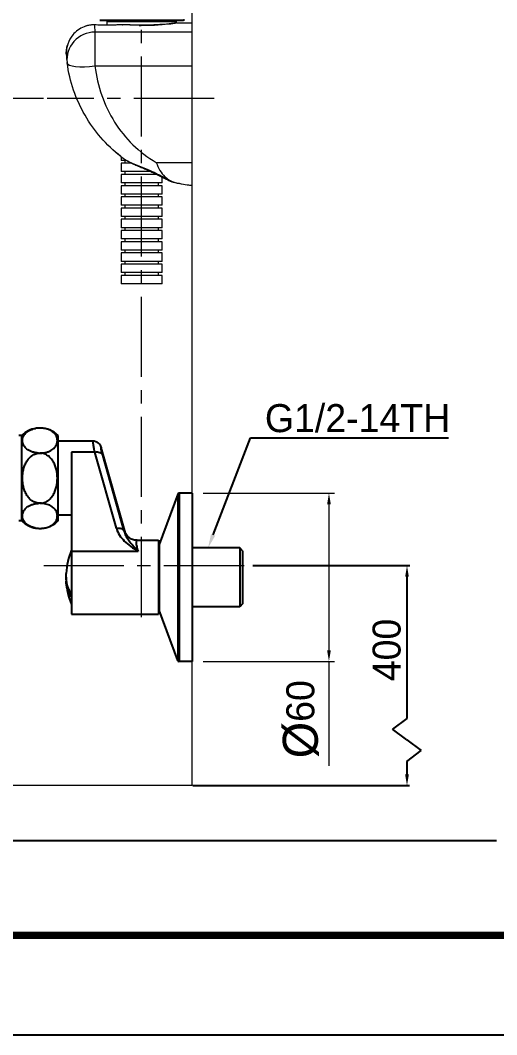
# Model space of a CAD drawing. Header units: millimetres. Extents: x 1122 to 8358, y -1894 to -296.
# Drawn here: x 7986.5 to 8156.5, y -1122.6 to -760.7 of the extents above; entities that cross this region are included whole.
import ezdxf
from ezdxf import colors
from ezdxf.entities.mleader import LeaderData, LeaderLine
from ezdxf.math import Vec2, Vec3

# ---------------------------------------------------------------- set-up
doc = ezdxf.new("R2010")
doc.units = ezdxf.units.MM
doc.header["$LTSCALE"] = 3
doc.linetypes.add('DLB3013-CR2S_시공도$0$CENTER2', pattern=[28.575, 19.05, -3.175, 3.175, -3.175])
doc.layers.add('DEF_LAYER_ASSEM_MEMBER', color=7, linetype='Continuous')
doc.layers.add('DLB3013-CR2S_시공도$0$1', color=7, linetype='Continuous')
doc.layers.add('DLB3013-CR2S_시공도$0$Cneter', color=1, linetype='DLB3013-CR2S_시공도$0$CENTER2', lineweight=13)
doc.layers.add('DLB3013-CR2S_시공도$0$치수선', color=7, linetype='Continuous', lineweight=20)
doc.styles.add('DLB3013-CR2S_시공도$0$Daelim Dimension', font='')
doc.styles.add('DLB3013-CR2S_시공도$0$STANDARD', font='')
doc.styles.get('DLB3013-CR2S_시공도$0$Daelim Dimension').set_extended_font_data('나눔고딕')
doc.styles.get('DLB3013-CR2S_시공도$0$STANDARD').set_extended_font_data('나눔고딕')
doc.dimstyles.new('DLB3013-CR2S_시공도$0$DEFAULT', dxfattribs={"dimscale": 2, "dimtxt": 2, "dimasz": 2, "dimexe": 0, "dimexo": 2, "dimgap": 1, "dimtad": 1, "dimdec": 1, "dimzin": 9, "dimdsep": 46, "dimtxsty": 'DLB3013-CR2S_시공도$0$Daelim Dimension', "dimcen": 0.5, "dimclrd": 252, "dimclre": 252, "dimclrt": 3, "dimadec": 1, "dimazin": 0, "dimtfac": 1, "dimtdec": 1, "dimtix": 1, "dimtmove": 0, "dimatfit": 3, "dimfxl": 1, "dimtolj": 1, "dimtzin": 1, "dimlwd": 9, "dimlwe": 9, "dimarcsym": 0})

# ---------------------------------------------------------------- blocks, each defined once
blk = doc.blocks.new('*D8')
at = {"color": 5, "lineweight": 9, "ltscale": 0.5, "transparency": 16777216}
for p, q in [((8051.81, -929.41), (8098.63, -929.41)), ((8096.63, -933.41), (8096.63, -985.41)), ((8051.81, -989.41), (8098.63, -989.41)), ((8096.63, -989.41), (8096.63, -1026.66))]:
    blk.add_line(p, q, dxfattribs=at)
at = {"color": 5, "ltscale": 0.5, "transparency": 16777216}
for points in [[(8095.97, -933.41), (8097.3, -933.41), (8096.63, -929.41)], [(8095.97, -985.41), (8097.3, -985.41), (8096.63, -989.41)]]:
    blk.add_solid(points, dxfattribs=at)
at = {"layer": 'Defpoints', "color": 0, "ltscale": 0.5, "transparency": 16777216}
for p in [(8047.81, -929.41), (8047.81, -989.41), (8096.63, -989.41)]:
    blk.add_point(p, dxfattribs=at)
at = {"color": 7, "ltscale": 0.5, "transparency": 16777216, "insert": (8086.65, -1010.03), "char_height": 10, "attachment_point": 5, "rotation": 90, "style": 'DLB3013-CR2S_시공도$0$Daelim Dimension'}
blk.add_mtext('\\A1;{\\H1.25x;\\C256;Ø}60', dxfattribs=at)

msp = doc.modelspace()

# ---------------------------------------------------------------- linework, layer by layer
at = {"color": 5, "lineweight": 9, "ltscale": 0.5}
msp.add_line((7994.76, -788.59), (7781.52, -788.59), dxfattribs=at)
at = {"color": 7, "linetype": 'Continuous'}
for p, q in [((7987.01, -908.8), (7986.01, -908.8)), ((7987.01, -939.3), (7987.01, -908.8)), ((7999.6, -911.6), (7999.61, -911.59)), ((8000.01, -939.3), (8000.01, -908.8)), ((8012.5, -910.85), (8000.01, -910.85)), ((8013.1, -914.72), (8004.81, -914.72)), ((8004.81, -914.72), (8004.81, -972.61)), ((8020.78, -941.89), (8013.1, -914.72)), ((8015.36, -912.94), (8015.23, -912.62)), ((8015.41, -913.1), (8015.36, -912.94)), ((8015.41, -913.1), (8015.41, -913.1)), ((8024.03, -943.6), (8015.41, -913.11)), ((8023.58, -942.96), (8015.9, -915.79)), ((8042.69, -929.74), (8036.05, -947.74)), ((8042.69, -929.74), (8042.69, -989.08)), ((8047.81, -929.41), (8043.16, -929.41)), ((8043.16, -929.41), (8043.16, -989.41)), ((8047.81, -929.41), (8047.81, -989.41)), ((8004.81, -937.25), (8000.01, -937.25)), ((7987.01, -939.3), (7986.01, -939.3)), ((8024.04, -943.62), (8024.03, -943.59)), ((8024.03, -943.59), (8024.03, -943.59)), ((8024.05, -943.65), (8024.04, -943.62)), ((8024.05, -943.65), (8024.04, -943.62)), ((8024.16, -943.88), (8024.05, -943.65)), ((8024.4, -944.27), (8024.16, -943.88)), ((8024.81, -944.78), (8024.4, -944.27)), ((8025.43, -945.31), (8024.81, -944.78)), ((8026.24, -945.78), (8025.42, -945.31)), ((8027.25, -946.11), (8026.24, -945.78)), ((8028.22, -946.21), (8027.25, -946.11)), ((8028.22, -946.21), (8027.25, -946.11)), ((8028.22, -946.21), (8035.81, -946.21)), ((8035.81, -946.21), (8035.81, -972.61)), ((8036.05, -947.74), (8036.02, -947.91)), ((8036.02, -970.87), (8036.02, -947.95)), ((8036.05, -947.74), (8036.05, -971.08)), ((8004.79, -949.66), (8004.79, -969.16)), ((8004.81, -950.08), (8028.56, -950.08)), ((8036.02, -948.91), (8035.81, -948.91)), ((8064.81, -948.91), (8047.81, -948.91)), ((8065.81, -949.91), (8064.81, -948.91)), ((8064.81, -948.91), (8064.81, -969.91)), ((8065.81, -949.91), (8065.81, -968.91)), ((8065.81, -968.91), (8064.81, -969.91)), ((8004.81, -972.61), (8035.81, -972.61)), ((8036.02, -969.91), (8035.81, -969.91)), ((8036.05, -971.08), (8036.02, -970.91)), ((8042.69, -989.08), (8036.05, -971.08)), ((8064.81, -969.91), (8047.81, -969.91)), ((8047.81, -989.41), (8043.16, -989.41))]:
    msp.add_line(p, q, dxfattribs=at)
at = {"color": 5, "ltscale": 0.5}
for p, q in [((8069.51, -955.21), (8125.47, -955.21)), ((8124.47, -959.21), (8124.47, -1009.73)), ((8124.47, -1009.73), (8119.36, -1013.56)), ((8124.47, -1017.4), (8119.36, -1013.56)), ((8124.47, -1017.4), (8129.58, -1021.24)), ((8124.47, -1025.07), (8129.58, -1021.24)), ((8124.47, -1025.07), (8124.47, -1029.75)), ((8048.09, -1033.73), (8125.34, -1033.73))]:
    msp.add_line(p, q, dxfattribs=at)
at = {"color": 5}
msp.add_line((7247.78, -1053.31), (8156.37, -1053.31), dxfattribs=at)
at = {"ltscale": 0.5}
msp.add_lwpolyline([(7229.64, -1122.59), (8358.04, -1122.59), (8358.04, -295.79), (7229.64, -295.79)], close=True, dxfattribs=at)
at = {"color": 5, "linetype": 'ByBlock', "lineweight": 200, "const_width": 2.6}
msp.add_lwpolyline([(7247.78, -1087.18), (8339.78, -1087.18), (8339.78, -314.98), (7247.78, -314.98)], close=True, dxfattribs=at)
at = {"color": 7, "linetype": 'Continuous'}
for points in [[(8013.47, -911.02), (8012.89, -910.88), (8012.49, -910.85)], [(8014.77, -911.9), (8014.42, -911.55), (8013.98, -911.25), (8013.47, -911.02), (8012.89, -910.88), (8012.49, -910.85)], [(8015.04, -912.27), (8014.77, -911.9), (8014.42, -911.55), (8013.98, -911.25)], [(8015.36, -912.94), (8015.23, -912.62), (8015.04, -912.27)]]:
    msp.add_lwpolyline(points, dxfattribs=at)
for centre, radius, start, end in [((7993.51, -915.46), 9.3, 98.8657, 134.3283), ((7993.46, -914.96), 8.81, 97.9803, 99.8719), ((7993.5, -915.3), 9.14, 89.96, 97.9666), ((7993.51, -915.46), 9.3, 45.6717, 90), ((7993.51, -915.27), 9.11, 81.231, 90.0508), ((7993.56, -914.93), 8.77, 80.2853, 81.203), ((7996.16, -910.61), 3.58, 344.4541, 345.9348), ((7996.15, -910.61), 3.59, 344.1345, 344.4542), ((7993.51, -905.82), 9.29, 266.8898, 269.9979), ((8043.16, -929.91), 0.5, 90, 159.7751), ((7993.51, -942.29), 9.29, 90.0021, 93.1101), ((7993.51, -932.65), 9.3, 225.6717, 261.1343), ((7993.51, -932.65), 9.3, 278.8657, 314.3283), ((7993.46, -933.11), 8.84, 260.1224, 262.0188), ((7993.51, -932.73), 9.22, 262.0723, 270.004), ((7993.51, -932.75), 9.2, 269.9896, 278.73), ((7993.51, -932.65), 9.3, 270, 276.4169), ((7993.56, -933.18), 8.77, 278.7983, 279.7105), ((8027.81, -959.41), 25, 157.0455, 176.7426), ((8015.34, -960.12), 12.51, 176.7597, 183.2525), ((8027.81, -959.41), 25, 183.2574, 202.9545), ((8033.38, -965.73), 28.93, 178.5223, 179.9663), ((8028.49, -965.72), 24.04, 179.9872, 181.6206), ((8043.16, -988.91), 0.5, 200.2249, 270)]:
    msp.add_arc(centre, radius, start, end, dxfattribs=at)
for points, knots in [([(7993, -915.09), (7992.58, -915.07), (7991.76, -914.97), (7990.63, -914.66), (7989.65, -914.23), (7988.86, -913.71), (7988.24, -913.12), (7987.78, -912.5), (7987.47, -911.86), (7987.3, -911.21), (7987.25, -910.54), (7987.33, -909.88), (7987.54, -909.23), (7987.88, -908.59), (7988.38, -907.98), (7989.05, -907.41), (7989.89, -906.91), (7990.53, -906.66), (7990.88, -906.55)], [0, 0, 0, 0, 0.091986, 0.177489, 0.254336, 0.322458, 0.383063, 0.437873, 0.48864, 0.536941, 0.584148, 0.631515, 0.680317, 0.731973, 0.788115, 0.850517, 0.920825, 1, 1, 1, 1]), ([(7990.88, -906.55), (7990.97, -906.52), (7991.32, -906.42), (7991.67, -906.34), (7991.95, -906.29)], [0, 0, 0, 0, 0.242581, 1, 1, 1, 1]), ([(7996.01, -906.51), (7995.94, -906.49), (7995.62, -906.4), (7995.29, -906.33), (7995.04, -906.28)], [0, 0, 0, 0, 0.243444, 1, 1, 1, 1]), ([(7999.63, -911.49), (7999.69, -911.26), (7999.76, -910.79), (7999.72, -910.09), (7999.54, -909.38), (7999.2, -908.69), (7998.69, -908.03), (7997.99, -907.42), (7997.09, -906.89), (7996.39, -906.62), (7996.01, -906.51)], [0, 0, 0, 0, 0.102957, 0.205204, 0.309845, 0.420276, 0.540427, 0.674657, 0.82707, 1, 1, 1, 1]), ([(7993.51, -915.1), (7993.92, -915.1), (7994.74, -915.05), (7995.9, -914.81), (7996.92, -914.44), (7997.78, -913.98), (7998.47, -913.44), (7999, -912.85), (7999.38, -912.24), (7999.54, -911.81), (7999.6, -911.6)], [0, 0, 0, 0, 0.166872, 0.325293, 0.469866, 0.59897, 0.713796, 0.81694, 0.911392, 1, 1, 1, 1]), ([(7993.51, -933), (7993.26, -933), (7992.75, -932.96), (7992.02, -932.78), (7991.32, -932.49), (7990.45, -931.97), (7989.52, -931.11), (7988.64, -929.87), (7988.01, -928.5), (7987.57, -927.05), (7987.33, -925.56), (7987.25, -924.05), (7987.33, -922.54), (7987.57, -921.05), (7988.01, -919.61), (7988.64, -918.23), (7989.52, -916.99), (7990.45, -916.14), (7991.32, -915.62), (7992.02, -915.33), (7992.75, -915.15), (7993.26, -915.1), (7993.51, -915.1)], [0, 0, 0, 0, 0.031264, 0.062535, 0.093801, 0.125074, 0.187508, 0.249982, 0.312476, 0.374979, 0.437489, 0.5, 0.562511, 0.625021, 0.687524, 0.750018, 0.812493, 0.874927, 0.906199, 0.937466, 0.968736, 1, 1, 1, 1]), ([(7993.51, -933), (7993.76, -933), (7994.26, -932.96), (7995, -932.78), (7995.69, -932.49), (7996.56, -931.97), (7997.5, -931.12), (7998.37, -929.88), (7999.01, -928.5), (7999.44, -927.05), (7999.69, -925.56), (7999.77, -924.05), (7999.69, -922.54), (7999.44, -921.05), (7999.01, -919.6), (7998.37, -918.23), (7997.5, -916.99), (7996.56, -916.14), (7995.69, -915.62), (7995, -915.33), (7994.26, -915.15), (7993.76, -915.1), (7993.51, -915.1)], [0, 0, 0, 0, 0.031252, 0.062506, 0.093767, 0.125035, 0.18747, 0.249949, 0.312451, 0.374963, 0.437481, 0.5, 0.562518, 0.625035, 0.687547, 0.750049, 0.812529, 0.874965, 0.906233, 0.937494, 0.968748, 1, 1, 1, 1]), ([(7990.88, -941.56), (7990.53, -941.45), (7989.89, -941.2), (7989.05, -940.69), (7988.38, -940.13), (7987.88, -939.51), (7987.54, -938.88), (7987.33, -938.22), (7987.25, -937.56), (7987.3, -936.9), (7987.47, -936.25), (7987.78, -935.6), (7988.24, -934.98), (7988.86, -934.4), (7989.65, -933.88), (7990.63, -933.45), (7991.76, -933.14), (7992.58, -933.04), (7993, -933.02)], [0, 0, 0, 0, 0.079161, 0.149458, 0.211851, 0.267987, 0.31964, 0.368441, 0.41581, 0.463019, 0.511323, 0.562095, 0.61691, 0.677521, 0.745649, 0.822502, 0.90801, 1, 1, 1, 1]), ([(7999.37, -935.9), (7999.28, -935.71), (7999.06, -935.34), (7998.45, -934.62), (7997.6, -934), (7996.57, -933.52), (7995.28, -933.12), (7994.23, -933), (7993.51, -933)], [0, 0, 0, 0, 0.090296, 0.187573, 0.411229, 0.541792, 0.685296, 1, 1, 1, 1]), ([(7996.02, -941.6), (7996.44, -941.47), (7997.21, -941.17), (7998.19, -940.54), (7998.92, -939.83), (7999.4, -939.06), (7999.68, -938.26), (7999.77, -937.46), (7999.67, -936.66), (7999.49, -936.15), (7999.37, -935.9)], [0, 0, 0, 0, 0.174477, 0.325577, 0.456921, 0.574069, 0.682486, 0.786866, 0.891327, 1, 1, 1, 1]), ([(7991.94, -941.82), (7991.85, -941.8), (7991.49, -941.73), (7991.14, -941.64), (7990.88, -941.56)], [0, 0, 0, 0, 0.257174, 1, 1, 1, 1]), ([(7995.04, -941.82), (7995.13, -941.81), (7995.45, -941.75), (7995.78, -941.67), (7996.02, -941.6)], [0, 0, 0, 0, 0.256339, 1, 1, 1, 1])]:
    msp.add_open_spline(points, degree=3, knots=knots, dxfattribs=at)
for points, start_tangent, end_tangent in [([(8013.1, -914.72), (8012.92, -913.86), (8012.77, -913.09), (8012.65, -912.42), (8012.57, -911.86), (8012.51, -911.43), (8012.49, -911.25), (8012.48, -911.11), (8012.48, -911), (8012.48, -910.92), (8012.48, -910.87), (8012.49, -910.85)], (-0.213453, 0.976953), (0.999969, 0.007877)), ([(8013.1, -914.72), (8014.01, -914.69), (8014.83, -914.88), (8015.48, -915.26), (8015.9, -915.79)], (0.990148, 0.140028), (0.433745, -0.901036)), ([(8015.9, -915.79), (8015.69, -915.02), (8015.53, -914.37), (8015.42, -913.83), (8015.38, -913.61), (8015.35, -913.42), (8015.34, -913.26), (8015.33, -913.14), (8015.33, -913.05), (8015.33, -913), (8015.35, -912.98), (8015.36, -912.99), (8015.38, -913.03), (8015.41, -913.1)], (-0.272166, 0.96225), (0.27286, -0.962054)), ([(8020.78, -941.89), (8021.69, -941.87), (8022.51, -942.05), (8023.16, -942.43), (8023.58, -942.96)], (0.990149, 0.140021), (0.433756, -0.90103)), ([(8020.78, -941.89), (8023.62, -946.47), (8025.9, -948.4), (8028.56, -950.08)], (0.272144, -0.962257), (0.874213, -0.485542)), ([(8024.03, -943.59), (8023.92, -943.27), (8023.8, -943.06), (8023.75, -942.99), (8023.69, -942.96), (8023.63, -942.95), (8023.58, -942.96)], (-0.272225, 0.962234), (-0.855567, -0.517691)), ([(8023.58, -942.96), (8023.63, -943.15), (8023.8, -943.69)], (0.216676, -0.976244), (0.345339, -0.938478)), ([(8023.8, -943.69), (8024.55, -945.22), (8025.64, -946.76), (8026.98, -948.37), (8028.56, -950.08)], (0.345339, -0.938478), (0.690787, -0.723058)), ([(8028.22, -946.21), (8028.06, -946.27), (8027.93, -946.46), (8027.85, -946.78), (8027.83, -947.22), (8027.89, -947.78), (8028.03, -948.45), (8028.25, -949.22), (8028.56, -950.08)], (-0.999999, -0.001107), (0.363278, -0.931681)), ([(8004.46, -964.98), (8003.68, -963.29), (8003.15, -961.55), (8002.87, -959.77), (8002.85, -957.99)], (-0.473965, 0.880544), (0.056782, 0.998387)), ([(8004.46, -966.4), (8003.33, -963.66), (8002.85, -960.83)], (-0.473965, 0.880544), (-0.056782, 0.998387))]:
    msp.add_spline(points, degree=3, dxfattribs=dict(at, start_tangent=start_tangent, end_tangent=end_tangent))
at = {"color": 5, "ltscale": 0.5}
for points in [[(8123.81, -959.21), (8125.14, -959.21), (8124.47, -955.21)], [(8123.81, -1029.75), (8125.14, -1029.75), (8124.47, -1033.75)]]:
    msp.add_solid(points, dxfattribs=at)
at = {"layer": 'DEF_LAYER_ASSEM_MEMBER', "color": 7, "linetype": 'Continuous'}
msp.add_line((8014.84, -760.69), (8044.77, -760.69), dxfattribs=at)
at = {"layer": 'DEF_LAYER_ASSEM_MEMBER', "color": 7, "linetype": 'Continuous', "start_tangent": (-0.826364, -0.563136), "end_tangent": (-1, 0.000005)}
msp.add_spline([(8045.05, -760.6), (8044.77, -760.69)], degree=3, dxfattribs=at)
at = {"layer": 'DLB3013-CR2S_시공도$0$1', "color": 7, "linetype": 'Continuous', "lineweight": 18}
for p, q in [((8017.81, -760.69), (8017.34, -761.19)), ((8017.34, -761.19), (8017.43, -762.43)), ((8042.27, -761.19), (8017.34, -761.19)), ((8041.81, -760.69), (8017.81, -760.69)), ((8024.19, -762.29), (8022.87, -762.29)), ((8042.27, -761.19), (8041.81, -760.69)), ((8042.24, -761.69), (8042.27, -761.19)), ((8047.81, -761.69), (8042.24, -761.69)), ((8047.81, -764.86), (8047.81, -761.69)), ((8047.81, -776.96), (8047.81, -764.86)), ((8047.81, -811.4), (8047.81, -776.96)), ((8022.51, -809.39), (8022.51, -810.69)), ((8024.43, -810.69), (8022.51, -810.69)), ((8022.51, -811.69), (8022.51, -814.69)), ((8026.29, -811.69), (8022.51, -811.69)), ((8023.81, -810.69), (8023.81, -811.69)), ((8047.81, -819.69), (8047.81, -811.4)), ((8033.15, -814.69), (8022.51, -814.69)), ((8022.51, -815.69), (8022.51, -818.69)), ((8035.33, -815.69), (8022.51, -815.69)), ((8023.81, -814.69), (8023.81, -815.69)), ((8037.11, -818.69), (8037.11, -816.61)), ((8037.11, -818.69), (8022.51, -818.69)), ((8022.51, -819.69), (8022.51, -822.69)), ((8037.11, -819.69), (8022.51, -819.69)), ((8023.81, -818.69), (8023.81, -819.69)), ((8035.81, -819.69), (8035.81, -818.69)), ((8037.11, -822.69), (8037.11, -819.69)), ((8037.11, -822.69), (8022.51, -822.69)), ((8022.51, -823.69), (8022.51, -826.69)), ((8037.11, -823.69), (8022.51, -823.69)), ((8023.81, -822.69), (8023.81, -823.69)), ((8035.81, -823.69), (8035.81, -822.69)), ((8037.11, -826.69), (8037.11, -823.69)), ((8037.11, -826.69), (8022.51, -826.69)), ((8022.51, -827.69), (8022.51, -830.69)), ((8037.11, -827.69), (8022.51, -827.69)), ((8023.81, -826.69), (8023.81, -827.69)), ((8035.81, -827.69), (8035.81, -826.69)), ((8037.11, -830.69), (8037.11, -827.69)), ((8037.11, -830.69), (8022.51, -830.69)), ((8022.51, -831.69), (8022.51, -834.69)), ((8037.11, -831.69), (8022.51, -831.69)), ((8023.81, -830.69), (8023.81, -831.69)), ((8035.81, -831.69), (8035.81, -830.69)), ((8037.11, -834.69), (8037.11, -831.69)), ((8037.11, -834.69), (8022.51, -834.69)), ((8022.51, -835.69), (8022.51, -838.69)), ((8037.11, -835.69), (8022.51, -835.69)), ((8023.81, -834.69), (8023.81, -835.69)), ((8035.81, -835.69), (8035.81, -834.69)), ((8037.11, -838.69), (8037.11, -835.69)), ((8037.11, -838.69), (8022.51, -838.69)), ((8023.81, -838.69), (8023.81, -839.69)), ((8035.81, -839.69), (8035.81, -838.69)), ((8022.51, -839.69), (8022.51, -842.69)), ((8037.11, -839.69), (8022.51, -839.69)), ((8037.11, -842.69), (8022.51, -842.69)), ((8023.81, -842.69), (8023.81, -843.69)), ((8035.81, -843.69), (8035.81, -842.69)), ((8037.11, -842.69), (8037.11, -839.69)), ((8022.51, -843.69), (8022.51, -846.69)), ((8037.11, -843.69), (8022.51, -843.69)), ((8037.11, -846.69), (8022.51, -846.69)), ((8023.81, -846.69), (8023.81, -847.69)), ((8035.81, -847.69), (8035.81, -846.69)), ((8037.11, -846.69), (8037.11, -843.69)), ((8022.51, -847.69), (8022.51, -850.69)), ((8037.11, -847.69), (8022.51, -847.69)), ((8037.11, -850.69), (8037.11, -847.69)), ((8037.11, -850.69), (8022.51, -850.69)), ((8022.51, -851.69), (8022.51, -854.69)), ((8037.11, -851.69), (8022.51, -851.69)), ((8023.81, -850.69), (8023.81, -851.69)), ((8035.81, -851.69), (8035.81, -850.69)), ((8037.11, -854.69), (8037.11, -851.69)), ((8037.11, -854.69), (8022.51, -854.69))]:
    msp.add_line(p, q, dxfattribs=at)
at = {"layer": 'DLB3013-CR2S_시공도$0$1', "color": 7, "linetype": 'Continuous', "lineweight": 13}
for p, q in [((8024.13, -762.3), (8022.92, -762.3)), ((8013.16, -764.86), (8013.16, -776.96)), ((8013.16, -764.86), (8047.81, -764.86)), ((8013.16, -776.96), (8047.81, -776.96)), ((8035.04, -811.4), (8047.81, -811.4))]:
    msp.add_line(p, q, dxfattribs=at)
at = {"layer": 'DLB3013-CR2S_시공도$0$1', "color": 7, "linetype": 'Continuous', "lineweight": 18, "extrusion": (6.12323e-17, -7.4988e-33, -1)}
for start, end in [(352.2682, 352.5557), (307.7566, 314.5231)]:
    msp.add_arc((-8053.62, -769.21), 50.81, start, end, dxfattribs=at)
at = {"layer": 'DLB3013-CR2S_시공도$0$1', "color": 7, "linetype": 'Continuous', "lineweight": 13}
for centre, major_axis, ratio, start_param, end_param in [((8012.92, -764.32), (0.09, 2), 0.357631, 6.276828, 6.405218), ((8013.16, -774.55), (-9.91, -1.31), 0.96772, 4.585417, 6.283185), ((8013.16, -774.55), (-9.91, -1.31), 0.239333, 0, 1.539235)]:
    msp.add_ellipse(centre, major_axis=major_axis, ratio=ratio, start_param=start_param, end_param=end_param, dxfattribs=at)
at = {"layer": 'DLB3013-CR2S_시공도$0$1', "color": 7, "linetype": 'Continuous', "lineweight": 18}
for points, knots in [([(8009.3, -762.99), (8007.73, -763.6), (8006.32, -764.61), (8003.65, -767.83), (8002.81, -770.36), (8002.94, -772.88)], [0, 0, 0, 0, 0.401499, 0.401499, 1, 1, 1, 1]), ([(8011.85, -762.36), (8011.73, -762.37), (8011.15, -762.41), (8010.29, -762.61), (8009.58, -762.87), (8009.31, -762.99)], [0, 0, 0, 0, 0.137714, 0.664904, 1, 1, 1, 1]), ([(8011.98, -762.33), (8011.96, -762.33), (8011.95, -762.34), (8011.93, -762.35), (8011.93, -762.35), (8011.93, -762.35)], [0, 0, 0, 0, 0.932119, 0.932119, 1, 1, 1, 1]), ([(8017.22, -762.43), (8016.72, -762.42), (8015.72, -762.41), (8014.3, -762.38), (8013.41, -762.34), (8013.01, -762.33)], [0, 0, 0, 0, 0.346493, 0.701474, 1, 1, 1, 1]), ([(8022.86, -762.29), (8022.48, -762.31), (8021.63, -762.35), (8020.26, -762.39), (8018.77, -762.42), (8017.75, -762.43), (8017.23, -762.43), (8017.22, -762.43)], [0, 0, 0, 0, 0.21806, 0.47613, 0.734344, 0.995673, 1, 1, 1, 1]), ([(8022.86, -762.29), (8022.88, -762.29), (8022.9, -762.29), (8022.91, -762.3), (8022.92, -762.3), (8022.92, -762.3)], [0, 0, 0, 0, 0.948259, 0.948259, 1, 1, 1, 1]), ([(8024.13, -762.3), (8024.14, -762.3), (8024.14, -762.3), (8024.16, -762.29), (8024.18, -762.28), (8024.2, -762.29)], [0, 0, 0, 0, 0.048294, 0.048294, 1, 1, 1, 1]), ([(8028.97, -762.44), (8028.48, -762.43), (8027.51, -762.42), (8026.08, -762.38), (8024.96, -762.33), (8024.36, -762.29), (8024.2, -762.28)], [0, 0, 0, 0, 0.28889, 0.587438, 0.888444, 1, 1, 1, 1]), ([(8002.93, -772.88), (8002.93, -772.92), (8002.94, -773.12), (8002.97, -773.65), (8003.05, -774.51), (8003.12, -775.23), (8003.19, -775.69), (8003.2, -775.74)], [0, 0, 0, 0, 0.068436, 0.333791, 0.637711, 0.966343, 1, 1, 1, 1]), ([(8022.35, -809.26), (8019.78, -807.26), (8017.38, -804.98), (8013.12, -800.07), (8011.23, -797.43), (8007.96, -791.74), (8006.58, -788.71), (8004.45, -782.46), (8003.69, -779.22), (8003.24, -775.85)], [0, 0, 0, 0, 0.25, 0.25, 0.5, 0.5, 0.75, 0.75, 1, 1, 1, 1]), ([(8025.92, -811.5), (8025.91, -811.5), (8025.91, -811.5), (8025.89, -811.49), (8025.87, -811.46), (8025.86, -811.42), (8025.86, -811.42), (8025.86, -811.41)], [0, 0, 0, 0, 0.102368, 0.102368, 0.924624, 0.924624, 1, 1, 1, 1]), ([(8025.92, -811.49), (8026.25, -811.66), (8027.1, -812.07), (8028.5, -812.67), (8030.03, -813.3), (8031.39, -813.89), (8032.2, -814.28), (8032.55, -814.45)], [0, 0, 0, 0, 0.154276, 0.391878, 0.62114, 0.832199, 1, 1, 1, 1]), ([(8035.04, -811.4), (8035.77, -813.48), (8036.75, -815.23), (8039.44, -817.74), (8041.16, -818.52), (8043.29, -818.96)], [0, 0, 0, 0, 0.5, 0.5, 1, 1, 1, 1]), ([(8032.56, -814.43), (8032.6, -814.45), (8032.66, -814.45), (8032.77, -814.4), (8032.81, -814.37), (8032.86, -814.33), (8032.86, -814.33), (8032.87, -814.32)], [0, 0, 0, 0, 0.613027, 0.613027, 0.963392, 0.963392, 1, 1, 1, 1]), ([(8032.56, -814.44), (8032.72, -814.52), (8033.44, -814.83), (8034.67, -815.4), (8036.2, -816.13), (8037.6, -816.85), (8038.87, -817.52), (8040.02, -818.07), (8040.85, -818.4), (8041.33, -818.51), (8041.45, -818.54)], [0, 0, 0, 0, 0.047473, 0.207278, 0.365783, 0.523982, 0.674192, 0.815613, 0.951346, 1, 1, 1, 1]), ([(8047.81, -819.69), (8047.81, -819.69), (8047.55, -819.66), (8046.88, -819.57), (8046.46, -819.52), (8045.18, -819.32), (8044.24, -819.16), (8043.29, -818.96)], [0, 0, 0, 0, 0.25, 0.25, 0.5, 0.5, 1, 1, 1, 1])]:
    msp.add_open_spline(points, degree=3, knots=knots, dxfattribs=at)
at = {"layer": 'DLB3013-CR2S_시공도$0$1', "color": 7, "linetype": 'Continuous', "lineweight": 13}
for points in [[(8011.93, -762.35), (8011.02, -762.44), (8010.14, -762.66), (8009.3, -762.99)], [(8012.92, -762.34), (8012.59, -762.33), (8012.25, -762.33), (8011.93, -762.35)], [(8022.92, -762.3), (8019.81, -762.47), (8016.14, -762.48), (8012.92, -762.34)], [(8012.92, -762.34), (8012.96, -762.86), (8013.02, -763.71), (8013.16, -764.86)], [(8025.86, -811.41), (8028.1, -812.46), (8030.62, -813.26), (8032.87, -814.32)]]:
    msp.add_open_spline(points, degree=3, dxfattribs=at)
at = {"layer": 'DLB3013-CR2S_시공도$0$1', "color": 7, "linetype": 'Continuous', "lineweight": 18}
for points, degree in [([(8013.01, -762.33), (8012.49, -762.29), (8011.99, -762.35)], 2), ([(8002.96, -773.11), (8002.87, -771.97), (8002.98, -770.83), (8003.27, -769.74)], 3), ([(8003.24, -775.85), (8003.24, -775.81), (8003.23, -775.76), (8003.22, -775.71)], 3), ([(8021.94, -808.94), (8022.08, -809.05), (8022.21, -809.15), (8022.35, -809.26)], 3), ([(8022.35, -809.26), (8023.42, -810.1), (8024.59, -810.79), (8025.86, -811.41)], 3), ([(8024.49, -810.67), (8024.96, -810.96), (8025.43, -811.23), (8025.92, -811.48)], 3), ([(8043.29, -818.96), (8042.67, -818.83), (8042.04, -818.69), (8041.43, -818.54)], 3)]:
    msp.add_open_spline(points, degree=degree, dxfattribs=at)
at = {"layer": 'DLB3013-CR2S_시공도$0$1', "color": 7, "linetype": 'Continuous', "lineweight": 13}
for points, knots in [([(8028.95, -762.49), (8029.19, -762.49), (8029.44, -762.49), (8031.8, -762.49), (8033.93, -762.41), (8037.58, -762.18), (8039.11, -762.02), (8041.26, -761.78), (8041.85, -761.7), (8041.95, -761.68), (8041.46, -761.74), (8039.51, -761.96), (8038.05, -762.11), (8034.51, -762.35), (8032.41, -762.44), (8028.18, -762.47), (8026.04, -762.41), (8024.13, -762.3)], [0, 0, 0, 0, 0.015967, 0.015967, 0.156543, 0.156543, 0.297119, 0.297119, 0.437696, 0.437696, 0.578272, 0.578272, 0.718848, 0.718848, 0.859424, 0.859424, 1, 1, 1, 1]), ([(8013.16, -776.96), (8013.59, -780.63), (8014.41, -784.13), (8016.76, -790.83), (8018.31, -794.05), (8022, -799.93), (8024.18, -802.65), (8029.16, -807.51), (8031.92, -809.63), (8035.04, -811.4)], [0, 0, 0, 0, 0.25, 0.25, 0.5, 0.5, 0.75, 0.75, 1, 1, 1, 1]), ([(8032.87, -814.32), (8034.7, -815.1), (8036.4, -815.97), (8039.3, -817.58), (8040.56, -818.32), (8041.43, -818.54)], [0, 0, 0, 0, 0.5, 0.5, 1, 1, 1, 1])]:
    msp.add_open_spline(points, degree=3, knots=knots, dxfattribs=at)
at = {"layer": 'DLB3013-CR2S_시공도$0$Cneter', "lineweight": 5, "ltscale": 0.5}
for p, q in [((8029.81, -973.6), (8029.81, -760.36)), ((8055.62, -788.59), (7996.06, -788.59)), ((7994.9, -955.21), (8069.51, -955.21))]:
    msp.add_line(p, q, dxfattribs=at)
at = {"layer": 'DLB3013-CR2S_시공도$0$치수선'}
for q in [(8047.81, -542.05), (7332.44, -1033.73)]:
    msp.add_line((8047.81, -1033.73), q, dxfattribs=at)

# ---------------------------------------------------------------- texts
at = {"color": 7, "ltscale": 0.5, "insert": (8117.26, -985.33), "char_height": 10, "attachment_point": 5, "rotation": 90, "style": 'DLB3013-CR2S_시공도$0$Daelim Dimension'}
msp.add_mtext('\\A1;400', dxfattribs=at)

# ---------------------------------------------------------------- dimensions: what is measured, and where the dimension line sits
at = {"color": 5, "ltscale": 0.5}
dim = msp.add_linear_dim(base=(8096.63, -989.41), p1=(8047.81, -929.41), p2=(8047.81, -989.41), angle=90, text='{\\H1.25x;\\C256;Ø}<>', dimstyle='DLB3013-CR2S_시공도$0$DEFAULT', override={"dimtxt": 5, "dimexe": 1, "dimclrd": 5, "dimclre": 5, "dimclrt": 7}, dxfattribs=at)
dim.commit()
dim.dimension.update_dxf_attribs({"geometry": '*D8', "text_midpoint": (8096.63, -1010.03), "dimtype": 160})

# ---------------------------------------------------------------- leaders
at = {"ltscale": 0.5}
ml = msp.add_multileader_mtext('Standard', dxfattribs=at)
ml.set_content('G1/2-14TH', color=256, style='DLB3013-CR2S_시공도$0$STANDARD')
ml.set_leader_properties(color=5)
ml.build(insert=Vec2(0, 0))
ml.multileader.update_dxf_attribs({"text_left_attachment_type": 6, "text_right_attachment_type": 6, "dogleg_length": 1, "arrow_head_size": 5})
ctx = ml.context
ctx.base_point, ctx.char_height, ctx.arrow_head_size, ctx.landing_gap_size, ctx.plane_origin = Vec3(8069.68, -909.62), 10, 5, 1, Vec3(8053.51, -944.71)
ctx.left_attachment, ctx.right_attachment, ctx.text_align_type = 6, 6, 1
notes = []
notes.append((ctx, [(0, (1, 1, 0), (8068.68, -909.62), (1, 0), 1, [(0, [(8053.51, -948.91)], 0, [])])]))
ctx.mtext.insert, ctx.mtext.alignment, ctx.mtext.flow_direction = Vec3(8106.84, -897.62), 2, 5
for ctx, leaders in notes:
    for number, flags, end, landing, length, lines in leaders:
        leader = LeaderData()
        leader.index, (leader.has_last_leader_line, leader.has_dogleg_vector, leader.attachment_direction) = number, flags
        leader.last_leader_point, leader.dogleg_vector, leader.dogleg_length = Vec3(end), Vec3(landing), length
        for number, points, colour, breaks in lines:
            line = LeaderLine()
            line.index, line.vertices, line.color, line.breaks = number, Vec3.list(points), colors.encode_raw_color(colour), breaks
            leader.lines.append(line)
        ctx.leaders.append(leader)

doc.saveas('drawing.dxf')
